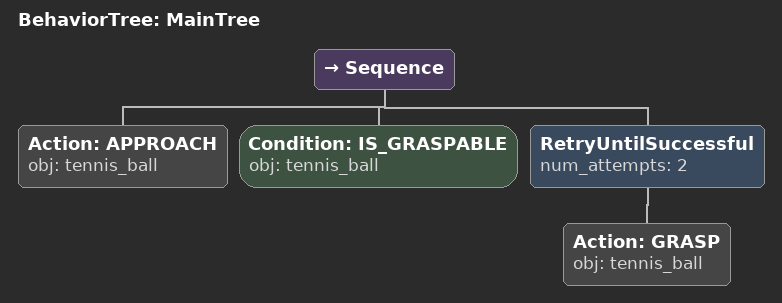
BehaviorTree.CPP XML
<root main_tree_to_execute="MainTree">
  <BehaviorTree ID="MainTree">
    <Sequence>
      <!-- Approach tennis_ball -->
      <Action ID="APPROACH" obj="tennis_ball" />
      <!-- Check tennis_ball is graspable before GRASP -->
      <Condition ID="IS_GRASPABLE" obj="tennis_ball" />
      <!-- Retry GRASP tennis_ball up to 2 attempts -->
      <RetryUntilSuccessful num_attempts="2">
        <!-- Grasp tennis_ball -->
        <Action ID="GRASP" obj="tennis_ball" />
      </RetryUntilSuccessful>
    </Sequence>
  </BehaviorTree>
</root>
